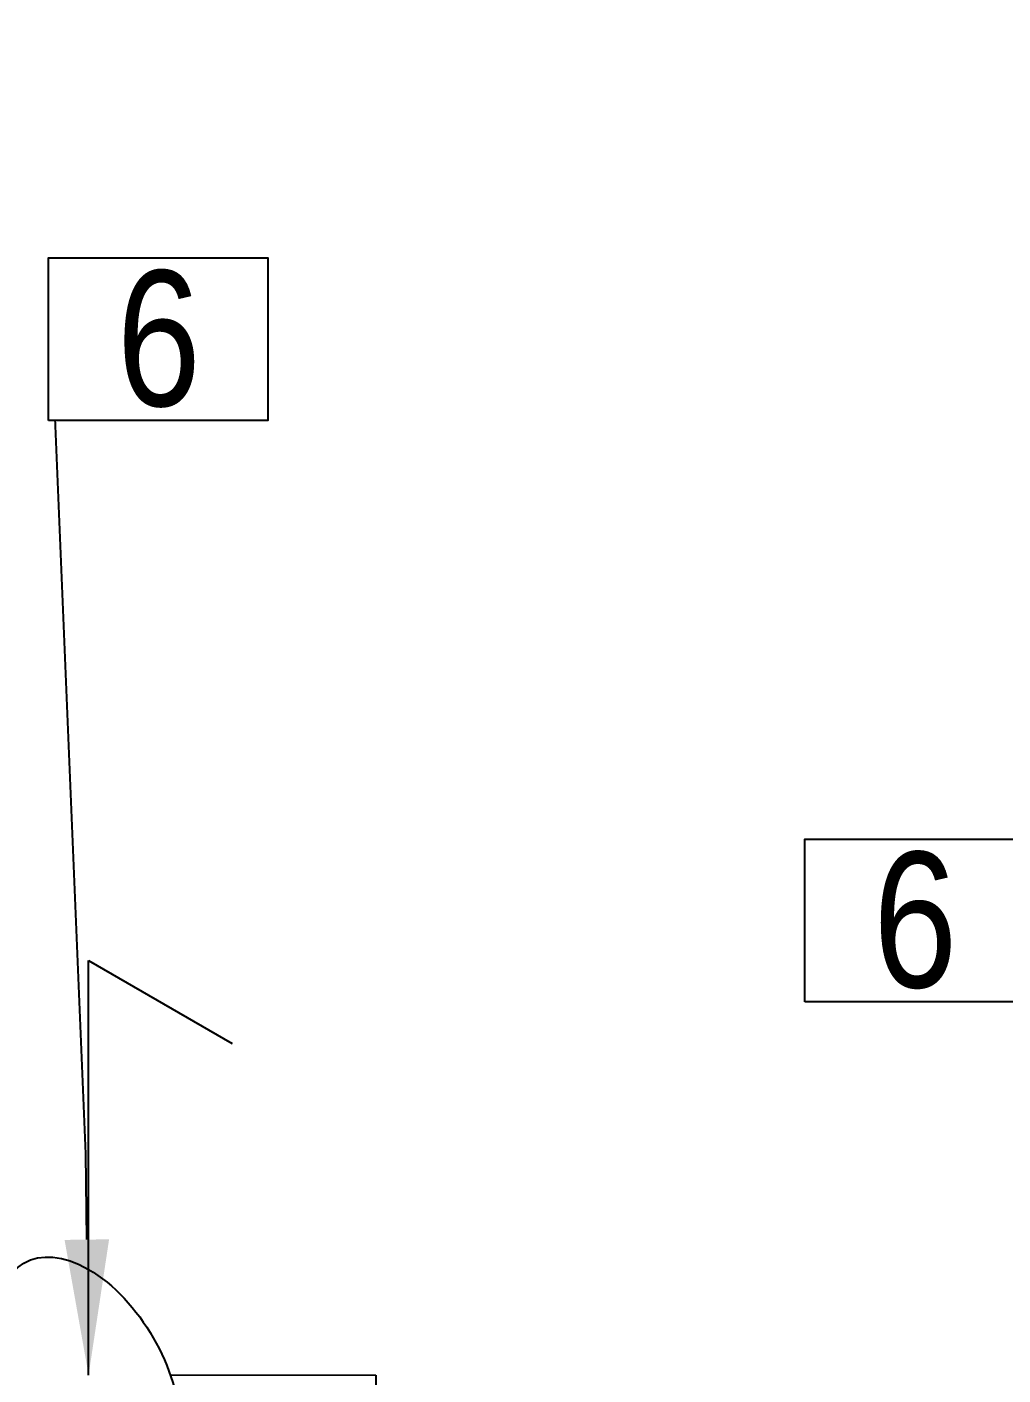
# Model space of a CAD drawing. Header units: millimetres. Extents: x 0 to 594, y 0 to 420.
# Drawn here: x 220.17 to 238.19, y 283.03 to 307.92 of the extents above; entities that cross this region are included whole.
import ezdxf
from ezdxf import colors
from ezdxf.entities.mleader import LeaderData, LeaderLine
from ezdxf.enums import TextEntityAlignment as Align
from ezdxf.math import Vec2, Vec3

# ---------------------------------------------------------------- set-up
doc = ezdxf.new("R2010")
doc.units = ezdxf.units.MM
doc.header["$LTSCALE"] = 0.25
for name, color, linetype in [('밸브', 4, 'Continuous'), ('주석', 7, 'Continuous'), ('치수', 1, 'Continuous')]:
    doc.layers.add(name, color=color, linetype=linetype)
doc.styles.add('AdskIsoAnnotation', font='arial.ttf', dxfattribs={"width": 0.8, "height": 1})
doc.styles.add('AdskIsoMetric', font='arial.ttf', dxfattribs={"width": 0.8, "height": 2.5})
doc.styles.add('AdskIsoMetric-30', font='arial.ttf', dxfattribs={"width": 0.8, "height": 2.5})
doc.styles.get("Standard").update_dxf_attribs({"font": 'arial.ttf'})
doc.dimstyles.new('AdskIsoMetric', dxfattribs={"dimtxt": 2.5, "dimasz": 2.5, "dimexe": 1, "dimexo": 2, "dimgap": 0.8, "dimtad": 1, "dimdec": 0, "dimrnd": 1, "dimzin": 0, "dimdsep": 46, "dimtxsty": 'AdskIsoMetric', "dimcen": 0, "dimclrt": 7, "dimadec": 0, "dimazin": 0, "dimtfac": 1, "dimtdec": 0, "dimtmove": 1, "dimatfit": 3, "dimfxl": 0, "dimfrac": 2, "dimtolj": 1, "dimtzin": 0, "dimarcsym": 0})

# ---------------------------------------------------------------- blocks, each defined once
blk = doc.blocks.new('볼 밸브-1-IsoRight')
at = {"color": 0, "linetype": 'ByBlock', "lineweight": -2, "extrusion": (0.707107, 0.408248, -0.57735)}
for p, q in [((-0.1006, 0.1164), (-0.3536, 0.4082)), ((-0.3536, 0.4082), (-0.3536, 0)), ((0.1006, 0.0001), (0.3536, 0)), ((-0.3536, 0), (-0.1006, -0.0001)), ((0.3536, 0), (0.3536, -0.4082)), ((0.1125, -0.065), (0.1125, -0.065)), ((0.3536, -0.4082), (0.1007, -0.1162))]:
    blk.add_line(p, q, dxfattribs=at)
at = {"linetype": 'ByBlock', "extrusion": (-1.92296e-16, -1.11022e-16, -1)}
for start_param, end_param in [(-0.785398, 2.356194), (2.356194, 5.497787)]:
    blk.add_ellipse((0, 0), major_axis=(-0.0796, 0.1378), ratio=0.57735, start_param=start_param, end_param=end_param, dxfattribs=at)
blk = doc.blocks.new('Operator_Lever-1-IsoRight')
at = {"color": 0, "linetype": 'ByBlock', "lineweight": -2, "extrusion": (0.707107, 0.408248, -0.57735)}
for p, q in [((0, 0), (0, 0.5103)), ((0, 0.5103), (0.1768, 0.4082))]:
    blk.add_line(p, q, dxfattribs=at)
blk = doc.blocks.new('*D33')
at = {"layer": 'Defpoints', "color": 0}
for p in [(202.293, 294.011), (249.604, 263.635), (249.604, 251.696)]:
    blk.add_point(p, dxfattribs=at)
at = {"layer": '치수', "color": 0, "lineweight": -2}
for p, q in [((202.293, 291.702), (202.293, 277.857)), ((204.458, 277.761), (247.439, 252.946)), ((249.604, 261.325), (249.604, 250.542))]:
    blk.add_line(p, q, dxfattribs=at)
at = {"layer": '치수', "color": 0}
for points in [[(204.667, 278.122), (204.25, 277.4), (202.293, 279.011)], [(247.647, 253.307), (247.231, 252.586), (249.604, 251.696)]]:
    blk.add_solid(points, dxfattribs=at)
at = {"layer": '치수', "color": 7, "insert": (229.49, 265.926), "char_height": 2.5, "attachment_point": 5, "rotation": 330, "style": 'AdskIsoMetric-30'}
blk.add_mtext('\\A1;1090', dxfattribs=at)
blk = doc.blocks.new('*D40')
at = {"layer": 'Defpoints', "color": 0}
for p in [(85.057, 307.918), (85.057, 292.918), (275.594, 197.911)]:
    blk.add_point(p, dxfattribs=at)
at = {"layer": '치수', "color": 0, "lineweight": -2}
for p, q in [((85.057, 305.608), (85.057, 291.763)), ((273.429, 184.161), (87.222, 291.668)), ((275.594, 195.601), (275.594, 181.756))]:
    blk.add_line(p, q, dxfattribs=at)
at = {"layer": '치수', "color": 0}
for points in [[(87.43, 292.029), (87.013, 291.307), (85.057, 292.918)], [(273.638, 184.521), (273.221, 183.8), (275.594, 182.911)]]:
    blk.add_solid(points, dxfattribs=at)
at = {"layer": '치수', "color": 7, "insert": (180.325, 240.531), "char_height": 2.5, "attachment_point": 5, "rotation": 330, "style": 'AdskIsoMetric-30'}
blk.add_mtext('\\A1;2672', dxfattribs=at)
blk = doc.blocks.new('AnnoRect')
at = {"color": 0, "linetype": 'ByBlock', "lineweight": -2}
blk.add_wipeout([(-0.8095, -0.6), (-0.8095, 0.6), (0.8095, 0.6), (0.8095, -0.6)], dxfattribs=at)
blk.add_lwpolyline([(-0.8095, -0.6), (-0.8095, 0.6), (0.8095, 0.6), (0.8095, -0.6)], close=True, dxfattribs=at)
at = {"color": 0, "linetype": 'ByBlock', "lineweight": -2, "style": 'AdskIsoAnnotation', "width": 0.8}
blk.add_attdef('XX', text='', height=1, dxfattribs=at).set_placement((0, 0), align=Align.MIDDLE_CENTER)

msp = doc.modelspace()

# ---------------------------------------------------------------- block references
at = {"layer": '밸브', "xscale": 15, "yscale": 15, "zscale": 15}
for name in ['Operator_Lever-1-IsoRight', '볼 밸브-1-IsoRight']:
    msp.add_blockref(name, (221.3082, 283.033), dxfattribs=at)

# ---------------------------------------------------------------- dimensions: what is measured, and where the dimension line sits
at = {"layer": '치수'}
for base, p1, p2, angle, text, override, picture, middle in [((85.0565, 292.9178), (275.5944, 197.9107), (85.0565, 307.9178), 150, '2672', {"dimtad": 0, "dimlfac": 12.144867, "dimtxsty": 'AdskIsoMetric-30', "dimse1": 0, "dimse2": 0, "dimsd1": 0, "dimsd2": 0, "dimtmove": 1}, '*D40', (180.3255, 240.5311)), ((249.604, 251.6965), (202.2932, 294.0113), (249.604, 263.6346), 330, '1090', {"dimtad": 0, "dimlfac": 17.35449, "dimtxsty": 'AdskIsoMetric-30', "dimse1": 0, "dimse2": 0, "dimsd1": 0, "dimsd2": 0, "dimtmove": 1}, '*D33', (229.4899, 265.9262))]:
    dim = msp.add_linear_dim(base=base, p1=p1, p2=p2, angle=angle, text=text, dimstyle='AdskIsoMetric', override=override, dxfattribs=at)
    dim.commit()
    dim.dimension.update_dxf_attribs({"geometry": picture, "text_midpoint": middle, "dimtype": 160})

# ---------------------------------------------------------------- leaders
at = {"layer": '주석'}
ml = msp.add_multileader_mtext('Standard', dxfattribs=at)
ml.set_content('')
ml.set_leader_properties()
ml.build(insert=Vec2(0, 0))
ml.multileader.update_dxf_attribs({"dogleg_length": 0, "arrow_head_size": 2.5})
ctx = ml.context
ctx.base_point, ctx.arrow_head_size, ctx.plane_origin = Vec3(220.569, 303.6552), 2.5, Vec3(-0.431, 12.9223)
notes = []
notes.append((ctx, [(0, (1, 1, 0), (220.569, 303.6552), (-1, 0), 0, [(0, [(221.3082, 283.033), (221.255, 287.1152)], 0, [])])]))
ctx.mtext, ml.multileader.dxf.content_type = None, 0
for ctx, leaders in notes:
    for number, flags, end, landing, length, lines in leaders:
        leader = LeaderData()
        leader.index, (leader.has_last_leader_line, leader.has_dogleg_vector, leader.attachment_direction) = number, flags
        leader.last_leader_point, leader.dogleg_vector, leader.dogleg_length = Vec3(end), Vec3(landing), length
        for number, points, colour, breaks in lines:
            line = LeaderLine()
            line.index, line.vertices, line.color, line.breaks = number, Vec3.list(points), colors.encode_raw_color(colour), breaks
            leader.lines.append(line)
        ctx.leaders.append(leader)

# ---------------------------------------------------------------- next in the draw order: block references
ref = msp.add_blockref('AnnoRect', (222.5928, 302.1552), dxfattribs=dict(at, xscale=2.5, yscale=2.5, zscale=2.5))
ref.add_attrib('XX_001', '6', (221.8274, 300.9214), dxfattribs={"layer": '0', "color": 0, "linetype": 'ByBlock', "lineweight": -2, "height": 2.5, "style": 'AdskIsoAnnotation', "width": 0.8})
ref = msp.add_blockref('AnnoRect', (236.5598, 291.4223), dxfattribs=dict(at, xscale=2.5, yscale=2.5, zscale=2.5))
ref.add_attrib('XX_001', '6', (235.7945, 290.1885), dxfattribs={"layer": '0', "color": 0, "linetype": 'ByBlock', "lineweight": -2, "height": 2.5, "style": 'AdskIsoAnnotation', "width": 0.8})

doc.saveas('drawing.dxf')
